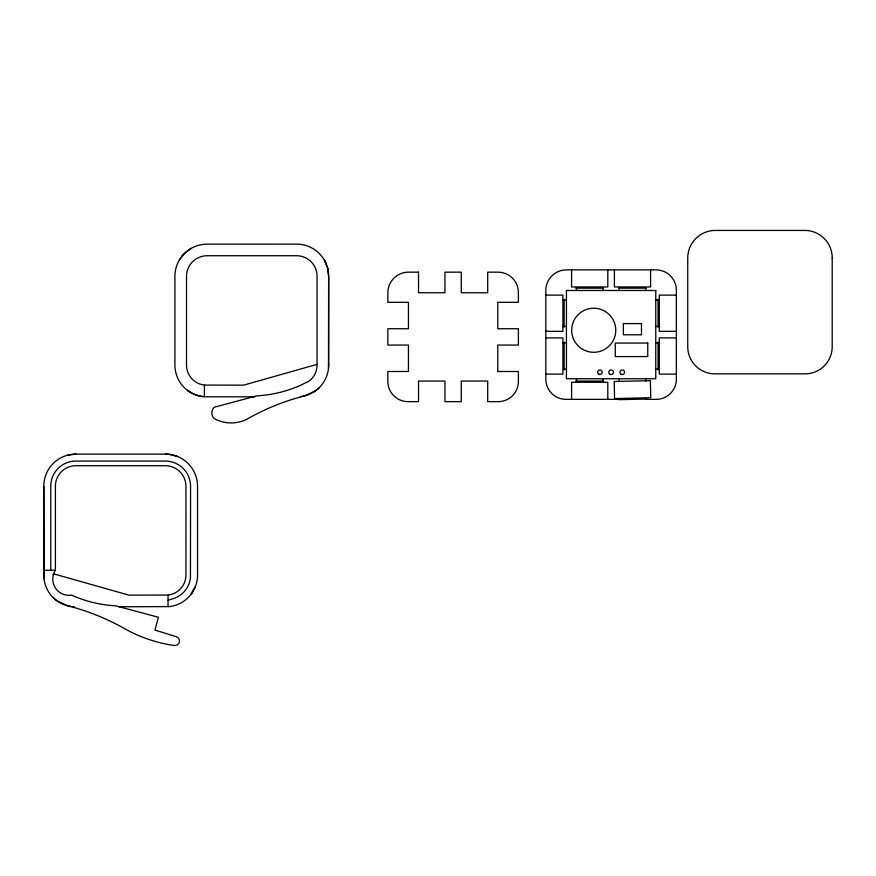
<?xml version="1.0" encoding="UTF-8"?>
<svg xmlns="http://www.w3.org/2000/svg" width="876" height="876" viewBox="0 0 876 876"><rect width="100%" height="100%" fill="white"/><g stroke="black" fill="none" stroke-linecap="round" stroke-linejoin="round"><path stroke-width="1.31" d="M177.664 456.56L169.55 454.381L165.345 454.107L76.124 454.107A31.996 31.996 0 0 0 43.8 486.443L43.975 578.598M328.489 368.632L328.653 276.466L327.624 268.067L324.427 260.227L326.288 264.037M571.601 399.357L571.601 382.275L607.802 382.275L607.802 399.357M179.23 260.238L184.343 253.569L191.012 248.456M181.562 256.734L184.343 253.569M319.368 387.531L315.688 390.751L304.673 395.875A228.056 228.056 0 0 0 248.28 418.443A34.766 34.766 0 0 1 214.062 418.443A8.059 8.059 0 0 1 214.062 407.285L256.745 395.853A124.14 124.14 0 0 0 300.917 385.133L309.108 381.093A20.181 20.181 0 0 0 317.057 364.602L317.057 276.334A20.389 20.389 0 0 0 296.449 255.737L207.119 255.737A20.608 20.608 0 0 0 186.511 276.334L186.511 364.602A20.181 20.181 0 0 0 204.404 385.09L204.404 396.675M168.05 600.323L175.025 598.056A24.824 24.824 0 0 0 190.442 577.821L190.585 486.311A25.251 25.251 0 0 0 165.345 461.072L76.059 461.072A25.032 25.032 0 0 0 50.764 486.366L50.764 570.276M317.057 364.361L243.627 385.144L204.404 385.09M67.726 455.137L76.124 454.107M300.468 396.642L304.673 395.875A31.777 31.777 0 0 0 328.653 364.361M618.784 399.675L646.619 399.029M575.784 288.16L603.63 288.16M618.565 288.16L646.411 288.16M545.825 295.124L562.907 295.124L562.907 331.325L545.825 331.325M676.371 295.124L659.289 295.124L659.289 331.325L676.371 331.325M562.567 300.03L566.433 300.03M655.763 300.03L659.628 300.03M562.567 326.452L566.433 326.452M655.763 326.452L659.628 326.452M545.825 337.906L562.907 337.906L562.907 374.107L545.825 374.107M676.371 337.906L659.289 337.906L659.289 374.107L676.371 374.107M562.567 342.779L566.433 342.779M655.763 342.779L659.628 342.779M563.848 369.201L566.433 369.201M655.763 369.201L658.336 369.201M575.784 381.071L603.63 381.071M254.752 396.817L207.36 396.806C200.232 396.916 193.136 394.605 187.431 390.324L190.99 392.678M619.255 399.357L566.433 399.357A20.181 20.181 0 0 1 545.825 378.75L545.825 290.482A20.608 20.608 0 0 1 566.433 269.874L655.763 269.874A20.389 20.389 0 0 1 676.371 290.482L676.371 378.75A20.181 20.181 0 0 1 655.763 399.357L645.689 399.357M43.8 570.276L55.396 570.276A16.195 16.195 0 0 0 71.536 595.111A124.14 124.14 0 0 0 115.709 605.831L158.403 617.262L154.964 630.096L176.295 636.655A4.555 4.555 0 0 1 174.718 645.557A142.93 142.93 0 0 1 152.895 640.739L148.635 639.37A142.93 142.93 0 0 1 124.173 628.42A228.056 228.056 0 0 0 67.791 605.831L56.776 600.728L53.086 597.509M52.823 574.338L55.396 574.338L128.838 595.122L168.05 595.067A20.181 20.181 0 0 0 185.942 574.579L185.942 486.311A20.608 20.608 0 0 0 165.345 465.714L76.004 465.714A20.389 20.389 0 0 0 55.396 486.311L55.396 570.276M119.059 606.783L169.364 606.597A31.777 31.777 0 0 0 197.549 574.338L197.549 486.311A32.215 32.215 0 0 0 165.345 454.107M71.985 606.619L74.493 606.729M70.934 606.422L67.781 605.853A31.777 31.777 0 0 1 43.8 574.338L43.8 486.443M327.624 268.067L328.423 272.228M658.084 299.296L658.084 327.142M658.084 342.089L658.084 369.935M650.594 269.874L650.594 286.956L614.394 286.956L614.394 269.874M645.689 287.908L645.689 290.482M645.689 378.75L645.689 381.323M619.255 287.908L619.255 290.482M619.255 378.75L619.255 381.323M607.802 269.874L607.802 286.956L571.601 286.956L571.601 269.874M602.94 287.908L602.94 290.482M602.94 378.75L602.94 381.323M576.507 287.908L576.507 290.482M576.507 378.75L576.507 381.323M564.111 299.296L564.111 327.142M564.111 342.089L564.111 369.935M328.653 276.466L328.653 364.876M168.05 595.067L168.05 606.652M203.101 396.62A31.777 31.777 0 0 1 174.915 364.35L174.904 276.334A32.193 32.193 0 0 1 207.097 244.152L296.329 244.13A31.93 31.93 0 0 1 328.61 276.4M832.2 258.081L832.2 346.13A27.134 27.134 0 0 1 804.486 373.844L715.451 373.844A27.134 27.134 0 0 1 687.737 346.13L687.737 258.004A27.572 27.572 0 0 1 715.298 230.443L804.562 230.443A27.353 27.353 0 0 1 832.2 258.081M195.26 586.865L191.056 594.267L195.26 586.865M650.375 380.655L614.185 381.498L614.58 398.569L650.769 397.726L650.375 380.655M418.531 272.162L408.446 272.162A20.608 20.608 0 0 0 387.849 292.77L387.849 302.319L408.446 302.319L408.446 328.741L387.849 328.741L387.849 345.067L408.446 345.067L408.446 371.49L387.849 371.49L387.849 381.038A20.181 20.181 0 0 0 408.446 401.646L418.531 401.646L418.531 381.038L444.953 381.038L444.953 401.646L461.28 401.646L461.28 381.038L487.702 381.038L487.702 401.646L497.787 401.646A20.181 20.181 0 0 0 518.395 381.038L518.395 371.49L497.787 371.49L497.787 345.067L518.395 345.067L518.395 328.741L497.787 328.741L497.787 302.319L518.395 302.319L518.395 292.77A20.389 20.389 0 0 0 497.787 272.162L487.702 272.162L487.702 292.77L461.28 292.77L461.28 272.162L444.953 272.162L444.953 292.77L418.531 292.77L418.531 272.162M655.763 290.482L566.433 290.482L566.433 378.75L655.763 378.75L655.763 290.482M641.473 323.605L623.373 323.605L623.373 334.785L641.473 334.785L641.473 323.605M647.758 343.074L615.27 343.074L615.27 356.576L647.758 356.576L647.758 343.074M609.937 374.26A2.321 2.321 0 0 0 613.419 372.256A2.321 2.321 0 0 0 609.937 370.241A2.321 2.321 0 0 0 609.937 374.26M621.106 374.26A2.321 2.321 0 0 0 624.588 372.256A2.321 2.321 0 0 0 621.106 370.241A2.321 2.321 0 0 0 621.106 374.26M598.768 374.26A2.321 2.321 0 0 0 602.25 372.256A2.321 2.321 0 0 0 598.768 370.241A2.321 2.321 0 0 0 598.768 374.26M582.715 349.349A22.042 22.042 0 0 0 615.773 330.252A22.042 22.042 0 0 0 582.715 311.166A22.042 22.042 0 0 0 582.715 349.349"/></g></svg>
